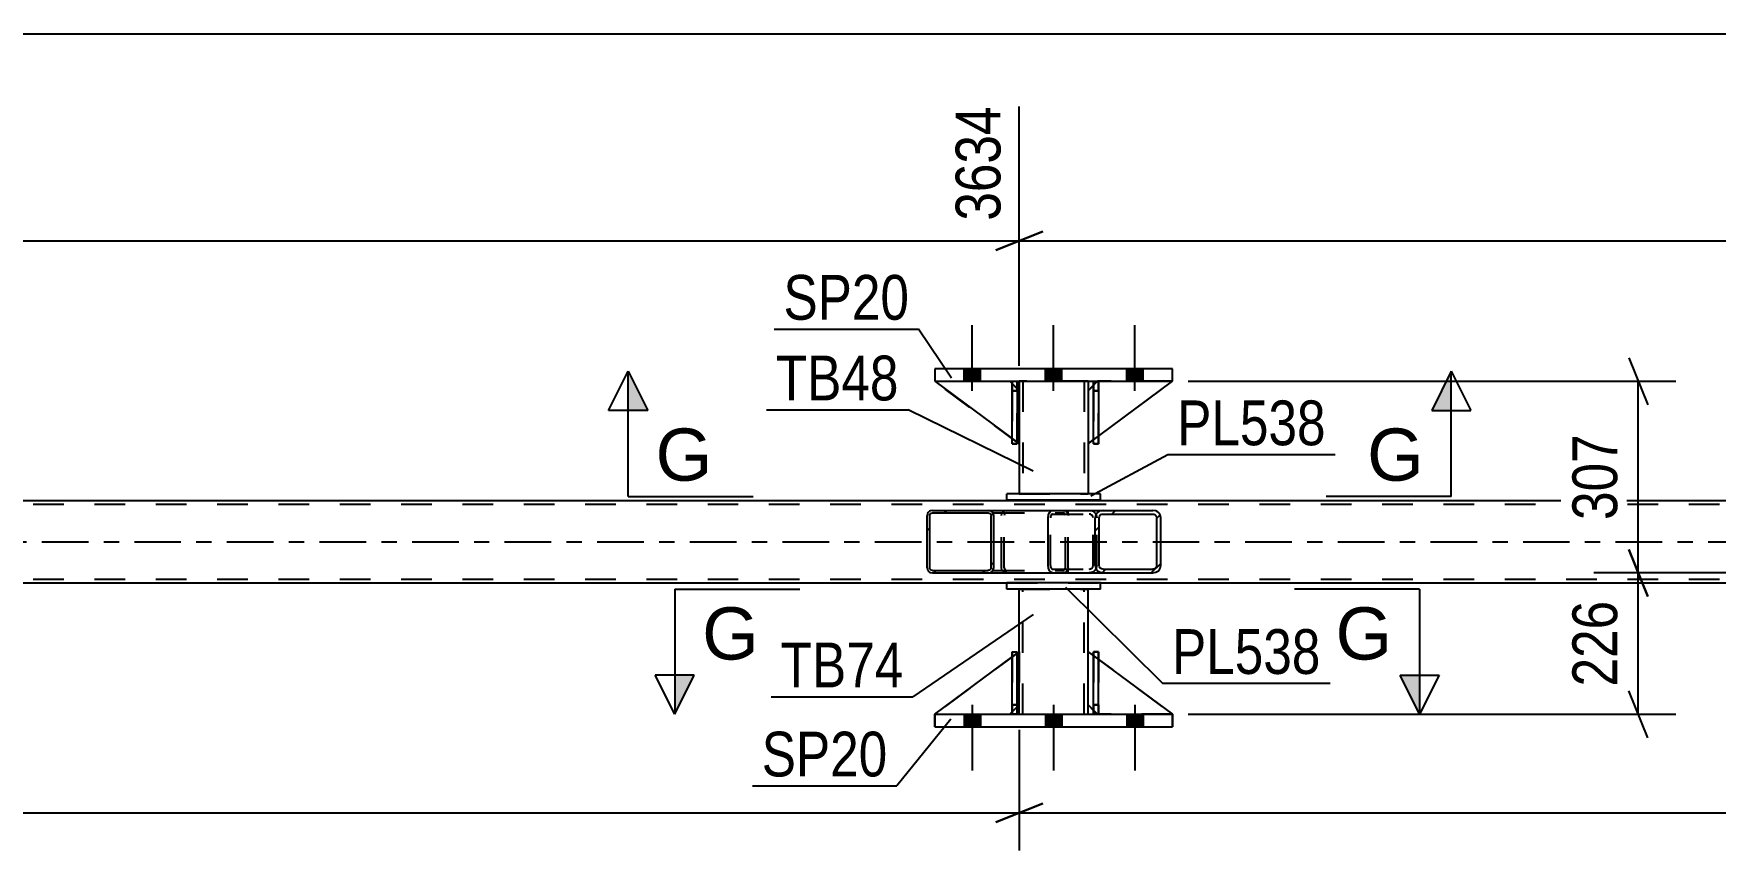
# Model space of a CAD drawing. Header units: millimetres. Extents: x -598 to 243, y -441 to 153.
# Drawn here: x -427.9 to -320.4, y -217.9 to -165.6 of the extents above; entities that cross this region are included whole.
import ezdxf

# ---------------------------------------------------------------- set-up
doc = ezdxf.new("R2010")
doc.units = ezdxf.units.MM
doc.linetypes.add('DXK_LINE_DOT2', pattern=[3.9198, 1.9599, -1.9599])
doc.linetypes.add('DXK_LINE_DOT3', pattern=[5.9187, 2.979, -0.9799, 0.9799, -0.9799])
doc.styles.add('Arial', font='ARIAL.TTF', dxfattribs={"height": 0.2})
doc.styles.add('Arial Narrow', font='ARIALN.TTF', dxfattribs={"height": 0.2})

# ---------------------------------------------------------------- blocks, each defined once
blk = doc.blocks.new('Part-318889849-4806 - 4537')
at = {"color": 7, "linetype": 'DXK_LINE_DOT2'}
for p, q in [((-359.86, -187.84), (-360.46, -188.44)), ((-360.46, -191.84), (-355.06, -187.84)), ((-355.06, -187.84), (-359.86, -187.84)), ((-360.46, -188.44), (-360.46, -191.84))]:
    blk.add_line(p, q, dxfattribs=at)
blk = doc.blocks.new('Bolt-318889849-4611 - 4537')
at = {"linetype": 'Continuous'}
for points in [[(-368.38, -187.84), (-367.34, -187.84), (-367.34, -187.04), (-368.38, -187.04)], [(-368.38, -187.84), (-367.34, -187.84), (-367.34, -187.04), (-368.38, -187.04)], [(-368.38, -187.84), (-367.34, -187.84), (-367.34, -187.04), (-368.38, -187.04)], [(-363.18, -187.84), (-362.14, -187.84), (-362.14, -187.04), (-363.18, -187.04)], [(-363.18, -187.84), (-362.14, -187.84), (-362.14, -187.04), (-363.18, -187.04)], [(-357.98, -187.84), (-356.94, -187.84), (-356.94, -187.04), (-357.98, -187.04)], [(-357.98, -187.84), (-356.94, -187.84), (-356.94, -187.04), (-357.98, -187.04)], [(-357.98, -187.84), (-356.94, -187.84), (-356.94, -187.04), (-357.98, -187.04)]]:
    blk.add_hatch(color=1, dxfattribs=at).paths.add_polyline_path(points)
at = {"color": 1, "linetype": 'Continuous'}
for p, q in [((-367.86, -188.44), (-367.86, -184.24)), ((-367.86, -188.44), (-367.86, -184.24)), ((-367.86, -188.44), (-367.86, -184.24)), ((-362.66, -188.44), (-362.66, -184.24)), ((-362.66, -188.44), (-362.66, -184.24)), ((-357.46, -188.44), (-357.46, -184.24)), ((-357.46, -188.44), (-357.46, -184.24)), ((-357.46, -188.44), (-357.46, -184.24)), ((-368.38, -187.84), (-368.38, -187.04)), ((-368.38, -187.84), (-368.38, -187.04)), ((-368.38, -187.84), (-368.38, -187.04)), ((-367.34, -187.84), (-367.34, -187.04)), ((-367.34, -187.84), (-367.34, -187.04)), ((-367.34, -187.84), (-367.34, -187.04)), ((-363.18, -187.84), (-363.18, -187.04)), ((-363.18, -187.84), (-363.18, -187.04)), ((-362.14, -187.84), (-362.14, -187.04)), ((-362.14, -187.84), (-362.14, -187.04)), ((-357.98, -187.84), (-357.98, -187.04)), ((-357.98, -187.84), (-357.98, -187.04)), ((-357.98, -187.84), (-357.98, -187.04)), ((-356.94, -187.84), (-356.94, -187.04)), ((-356.94, -187.84), (-356.94, -187.04)), ((-356.94, -187.84), (-356.94, -187.04))]:
    blk.add_line(p, q, dxfattribs=at)
blk = doc.blocks.new('Bolt-318889849-4610 - 4537')
at = {"linetype": 'Continuous'}
for points in [[(-367.34, -209.14), (-368.38, -209.14), (-368.38, -209.94), (-367.34, -209.94)], [(-367.34, -209.14), (-368.38, -209.14), (-368.38, -209.94), (-367.34, -209.94)], [(-367.34, -209.14), (-368.38, -209.14), (-368.38, -209.94), (-367.34, -209.94)], [(-362.14, -209.14), (-363.18, -209.14), (-363.18, -209.94), (-362.14, -209.94)], [(-362.14, -209.14), (-363.18, -209.14), (-363.18, -209.94), (-362.14, -209.94)], [(-356.94, -209.14), (-357.98, -209.14), (-357.98, -209.94), (-356.94, -209.94)], [(-356.94, -209.14), (-357.98, -209.14), (-357.98, -209.94), (-356.94, -209.94)], [(-356.94, -209.14), (-357.98, -209.14), (-357.98, -209.94), (-356.94, -209.94)]]:
    blk.add_hatch(color=1, dxfattribs=at).paths.add_polyline_path(points)
at = {"color": 1, "linetype": 'Continuous'}
for p, q in [((-367.86, -208.54), (-367.86, -212.74)), ((-367.86, -208.54), (-367.86, -212.74)), ((-367.86, -208.54), (-367.86, -212.74)), ((-362.66, -208.54), (-362.66, -212.74)), ((-362.66, -208.54), (-362.66, -212.74)), ((-357.46, -208.54), (-357.46, -212.74)), ((-357.46, -208.54), (-357.46, -212.74)), ((-357.46, -208.54), (-357.46, -212.74)), ((-368.38, -209.14), (-368.38, -209.94)), ((-368.38, -209.14), (-368.38, -209.94)), ((-368.38, -209.14), (-368.38, -209.94)), ((-367.34, -209.14), (-367.34, -209.94)), ((-367.34, -209.14), (-367.34, -209.94)), ((-367.34, -209.14), (-367.34, -209.94)), ((-363.18, -209.14), (-363.18, -209.94)), ((-363.18, -209.14), (-363.18, -209.94)), ((-362.14, -209.14), (-362.14, -209.94)), ((-362.14, -209.14), (-362.14, -209.94)), ((-357.98, -209.14), (-357.98, -209.94)), ((-357.98, -209.14), (-357.98, -209.94)), ((-357.98, -209.14), (-357.98, -209.94)), ((-356.94, -209.14), (-356.94, -209.94)), ((-356.94, -209.14), (-356.94, -209.94)), ((-356.94, -209.14), (-356.94, -209.94))]:
    blk.add_line(p, q, dxfattribs=at)
blk = doc.blocks.new('Part-318889849-4617 - 4537')
at = {"color": 2, "linetype": 'Continuous'}
for p, q in [((-510.21, -195.46), (157.07, -195.46)), ((-510.21, -200.74), (-365.66, -200.74)), ((-359.66, -200.74), (-110.45, -200.74))]:
    blk.add_line(p, q, dxfattribs=at)
at = {"color": 7, "linetype": 'DXK_LINE_DOT2'}
for p, q in [((-510.21, -195.7), (157.07, -195.7)), ((-510.21, -200.5), (157.07, -200.5)), ((-365.66, -200.74), (-359.66, -200.74))]:
    blk.add_line(p, q, dxfattribs=at)
at = {"color": 7, "linetype": 'DXK_LINE_DOT3'}
blk.add_line((-510.21, -198.1), (157.07, -198.1), dxfattribs=at)
blk = doc.blocks.new('Part-318889849-4782 - 4537')
at = {"color": 2, "linetype": 'Continuous'}
for p, q in [((-370.26, -209.14), (-370.26, -209.94)), ((-370.26, -209.14), (-355.06, -209.14)), ((-355.06, -209.94), (-355.06, -209.14)), ((-370.26, -209.94), (-355.06, -209.94))]:
    blk.add_line(p, q, dxfattribs=at)
at = {"color": 7, "linetype": 'DXK_LINE_DOT2'}
for p, q in [((-370.26, -209.94), (-370.26, -209.14)), ((-355.06, -209.14), (-355.06, -209.94))]:
    blk.add_line(p, q, dxfattribs=at)
blk = doc.blocks.new('Part-318889849-4787 - 4537')
at = {"color": 2, "linetype": 'Continuous'}
for p, q in [((-355.06, -187.04), (-370.26, -187.04)), ((-370.26, -187.04), (-370.26, -187.84)), ((-355.06, -187.84), (-355.06, -187.04)), ((-370.26, -187.84), (-355.06, -187.84))]:
    blk.add_line(p, q, dxfattribs=at)
at = {"color": 7, "linetype": 'DXK_LINE_DOT2'}
for p, q in [((-370.26, -187.04), (-370.26, -187.84)), ((-355.06, -187.84), (-355.06, -187.04))]:
    blk.add_line(p, q, dxfattribs=at)
blk = doc.blocks.new('Part-318889849-4788 - 4537')
at = {"color": 7, "linetype": 'DXK_LINE_DOT2'}
for p, q in [((-360.46, -208.54), (-360.46, -205.14)), ((-360.46, -205.14), (-355.06, -209.14)), ((-359.86, -209.14), (-360.46, -208.54)), ((-355.06, -209.14), (-359.86, -209.14))]:
    blk.add_line(p, q, dxfattribs=at)
blk = doc.blocks.new('Part-318889849-4789 - 4537')
at = {"color": 2, "linetype": 'Continuous'}
for p, q in [((-360.46, -208.54), (-360.46, -205.14)), ((-360.46, -205.14), (-360.11, -205.4)), ((-359.79, -205.64), (-355.06, -209.14)), ((-360.46, -208.54), (-360.11, -208.89))]:
    blk.add_line(p, q, dxfattribs=at)
at = {"color": 7, "linetype": 'DXK_LINE_DOT2'}
for p, q in [((-360.11, -205.4), (-359.79, -205.64)), ((-360.11, -208.89), (-359.86, -209.14)), ((-359.86, -209.14), (-355.06, -209.14)), ((-355.06, -209.14), (-355.06, -209.14)), ((-355.06, -209.14), (-355.06, -209.14))]:
    blk.add_line(p, q, dxfattribs=at)
blk = doc.blocks.new('Part-318889849-4790 - 4537')
at = {"color": 7, "linetype": 'DXK_LINE_DOT2'}
for p, q in [((-364.86, -205.14), (-370.26, -209.14)), ((-364.86, -208.54), (-364.86, -205.14)), ((-364.86, -205.14), (-364.86, -208.54)), ((-365.46, -209.14), (-364.86, -208.54)), ((-364.86, -208.54), (-365.46, -209.14)), ((-364.86, -208.54), (-364.86, -208.54)), ((-370.26, -209.14), (-365.46, -209.14))]:
    blk.add_line(p, q, dxfattribs=at)
blk = doc.blocks.new('Part-318889849-4791 - 4537')
at = {"color": 7, "linetype": 'DXK_LINE_DOT2'}
for p, q in [((-365.31, -205.47), (-364.99, -205.23)), ((-364.99, -205.23), (-364.99, -205.23)), ((-364.86, -208.54), (-364.86, -205.14)), ((-364.86, -208.54), (-365.46, -209.14)), ((-370.26, -209.14), (-365.46, -209.14)), ((-365.31, -208.98), (-364.99, -208.66))]:
    blk.add_line(p, q, dxfattribs=at)
at = {"color": 2, "linetype": 'Continuous'}
for p, q in [((-364.99, -205.23), (-364.86, -205.14)), ((-364.86, -208.54), (-364.86, -205.14)), ((-370.26, -209.14), (-365.31, -205.47)), ((-364.99, -208.66), (-364.86, -208.54)), ((-364.86, -208.54), (-364.86, -208.54)), ((-365.46, -209.14), (-365.31, -208.98))]:
    blk.add_line(p, q, dxfattribs=at)
blk = doc.blocks.new('Part-318889849-4792 - 4537')
at = {"color": 2, "linetype": 'Continuous'}
for p, q in [((-365.31, -209.14), (-365.31, -205.14)), ((-365.31, -205.14), (-364.99, -205.14)), ((-364.99, -209.14), (-364.99, -205.14)), ((-365.31, -209.14), (-365.31, -209.14)), ((-365.31, -209.14), (-364.99, -209.14))]:
    blk.add_line(p, q, dxfattribs=at)
at = {"color": 7, "linetype": 'DXK_LINE_DOT2'}
for p, q in [((-365.31, -205.14), (-365.31, -208.54)), ((-364.99, -208.54), (-364.99, -205.14)), ((-365.31, -208.54), (-365.31, -209.14)), ((-365.31, -208.54), (-364.99, -208.54)), ((-364.99, -209.14), (-364.99, -208.54))]:
    blk.add_line(p, q, dxfattribs=at)
blk = doc.blocks.new('Part-318889849-4793 - 4537')
at = {"color": 2, "linetype": 'Continuous'}
for p, q in [((-360.11, -209.14), (-360.11, -205.14)), ((-360.11, -205.14), (-359.79, -205.14)), ((-359.79, -209.14), (-359.79, -205.14)), ((-360.11, -209.14), (-360.11, -209.14)), ((-360.11, -209.14), (-359.79, -209.14))]:
    blk.add_line(p, q, dxfattribs=at)
at = {"color": 7, "linetype": 'DXK_LINE_DOT2'}
for p, q in [((-360.11, -205.14), (-360.11, -208.54)), ((-359.79, -208.54), (-359.79, -205.14)), ((-360.11, -208.54), (-360.11, -209.14)), ((-360.11, -208.54), (-359.79, -208.54)), ((-359.79, -209.14), (-359.79, -208.54))]:
    blk.add_line(p, q, dxfattribs=at)
blk = doc.blocks.new('Part-318889849-4794 - 4537')
at = {"color": 7, "linetype": 'DXK_LINE_DOT2'}
for p, q in [((-365.31, -205.14), (-364.99, -205.14)), ((-365.31, -208.54), (-365.31, -205.14)), ((-365.31, -205.14), (-365.31, -209.14)), ((-364.99, -205.14), (-364.99, -208.54)), ((-364.99, -209.14), (-364.99, -205.23)), ((-364.99, -208.54), (-365.31, -208.54)), ((-365.31, -209.14), (-365.31, -208.54)), ((-364.99, -208.54), (-364.99, -209.14)), ((-364.99, -209.14), (-365.31, -209.14)), ((-364.99, -209.14), (-364.99, -209.14))]:
    blk.add_line(p, q, dxfattribs=at)
blk = doc.blocks.new('Part-318889849-4795 - 4537')
at = {"color": 7, "linetype": 'DXK_LINE_DOT2'}
for p, q in [((-359.79, -205.14), (-360.11, -205.14)), ((-360.11, -208.54), (-360.11, -205.14)), ((-360.11, -205.14), (-360.11, -209.14)), ((-359.79, -205.14), (-359.79, -208.54)), ((-359.79, -209.14), (-359.79, -205.14)), ((-359.79, -208.54), (-360.11, -208.54)), ((-360.11, -209.14), (-360.11, -208.54)), ((-359.79, -208.54), (-359.79, -209.14)), ((-359.79, -209.14), (-360.11, -209.14)), ((-359.79, -209.14), (-359.79, -209.14))]:
    blk.add_line(p, q, dxfattribs=at)
blk = doc.blocks.new('Part-318889849-4800 - 4537')
at = {"color": 2, "linetype": 'Continuous'}
for p, q in [((-364.86, -205.14), (-364.86, -201.14)), ((-360.46, -205.14), (-360.46, -201.14)), ((-364.86, -209.14), (-364.86, -208.54)), ((-360.46, -209.14), (-360.46, -208.54))]:
    blk.add_line(p, q, dxfattribs=at)
at = {"color": 7, "linetype": 'DXK_LINE_DOT2'}
for p, q in [((-364.86, -201.14), (-360.46, -201.14)), ((-364.62, -209.14), (-364.62, -201.14)), ((-360.7, -209.14), (-360.7, -201.14)), ((-364.86, -208.54), (-364.86, -205.14)), ((-360.46, -208.54), (-360.46, -205.14)), ((-364.86, -209.14), (-360.46, -209.14))]:
    blk.add_line(p, q, dxfattribs=at)
blk = doc.blocks.new('Part-318889849-4805 - 4537')
at = {"color": 2, "linetype": 'Continuous'}
for p, q in [((-359.66, -200.74), (-365.66, -200.74)), ((-365.66, -201.14), (-365.66, -200.74)), ((-359.66, -201.14), (-359.66, -200.74)), ((-359.66, -201.14), (-365.66, -201.14))]:
    blk.add_line(p, q, dxfattribs=at)
blk = doc.blocks.new('Part-318889849-4807 - 4537')
at = {"color": 2, "linetype": 'Continuous'}
for p, q in [((-360.46, -188.44), (-360.11, -188.08)), ((-359.79, -191.34), (-355.06, -187.84)), ((-360.46, -188.44), (-360.46, -191.84)), ((-360.46, -191.84), (-360.11, -191.57))]:
    blk.add_line(p, q, dxfattribs=at)
at = {"color": 7, "linetype": 'DXK_LINE_DOT2'}
for p, q in [((-360.11, -188.08), (-359.86, -187.84)), ((-359.86, -187.84), (-355.06, -187.84)), ((-360.11, -191.57), (-359.79, -191.34))]:
    blk.add_line(p, q, dxfattribs=at)
blk = doc.blocks.new('Part-318889849-4808 - 4537')
at = {"color": 7, "linetype": 'DXK_LINE_DOT2'}
for p, q in [((-364.86, -191.84), (-370.26, -187.84)), ((-370.26, -187.84), (-365.46, -187.84)), ((-365.46, -187.84), (-364.86, -188.44)), ((-364.86, -188.44), (-365.46, -187.84)), ((-364.86, -188.44), (-364.86, -191.84)), ((-364.86, -188.44), (-364.86, -188.44)), ((-364.86, -188.44), (-364.86, -191.84))]:
    blk.add_line(p, q, dxfattribs=at)
blk = doc.blocks.new('Part-318889849-4809 - 4537')
at = {"color": 2, "linetype": 'Continuous'}
for p, q in [((-370.26, -187.84), (-365.31, -191.5)), ((-365.46, -187.84), (-365.31, -187.99)), ((-364.99, -188.31), (-364.86, -188.44)), ((-364.86, -188.44), (-364.86, -188.44)), ((-364.86, -188.44), (-364.86, -191.84)), ((-364.99, -191.74), (-364.86, -191.84)), ((-364.86, -191.84), (-364.86, -191.84))]:
    blk.add_line(p, q, dxfattribs=at)
at = {"color": 7, "linetype": 'DXK_LINE_DOT2'}
for p, q in [((-370.26, -187.84), (-365.46, -187.84)), ((-365.46, -187.84), (-364.86, -188.44)), ((-365.31, -187.99), (-364.99, -188.31)), ((-364.86, -188.44), (-364.86, -191.84)), ((-365.31, -191.5), (-364.99, -191.74))]:
    blk.add_line(p, q, dxfattribs=at)
blk = doc.blocks.new('Part-318889849-4810 - 4537')
at = {"color": 2, "linetype": 'Continuous'}
for p, q in [((-365.31, -187.84), (-364.99, -187.84)), ((-365.31, -191.84), (-365.31, -187.84)), ((-364.99, -187.84), (-364.99, -187.84)), ((-364.99, -187.84), (-364.99, -191.84)), ((-364.99, -191.84), (-365.31, -191.84))]:
    blk.add_line(p, q, dxfattribs=at)
at = {"color": 7, "linetype": 'DXK_LINE_DOT2'}
for p, q in [((-365.31, -188.44), (-365.31, -187.84)), ((-364.99, -188.44), (-364.99, -187.84)), ((-364.99, -187.84), (-364.99, -187.84)), ((-364.99, -188.44), (-365.31, -188.44)), ((-365.31, -188.44), (-365.31, -191.84)), ((-364.99, -191.84), (-364.99, -188.44))]:
    blk.add_line(p, q, dxfattribs=at)
blk = doc.blocks.new('Part-318889849-4811 - 4537')
at = {"color": 2, "linetype": 'Continuous'}
for p, q in [((-360.11, -187.84), (-359.79, -187.84)), ((-360.11, -191.84), (-360.11, -187.84)), ((-359.79, -187.84), (-359.79, -187.84)), ((-359.79, -187.84), (-359.79, -191.84)), ((-359.79, -191.84), (-360.11, -191.84))]:
    blk.add_line(p, q, dxfattribs=at)
at = {"color": 7, "linetype": 'DXK_LINE_DOT2'}
for p, q in [((-360.11, -188.44), (-360.11, -187.84)), ((-359.79, -188.44), (-359.79, -187.84)), ((-359.79, -187.84), (-359.79, -187.84)), ((-359.79, -188.44), (-360.11, -188.44)), ((-360.11, -188.44), (-360.11, -191.84)), ((-359.79, -191.84), (-359.79, -188.44))]:
    blk.add_line(p, q, dxfattribs=at)
blk = doc.blocks.new('Part-318889849-4812 - 4537')
at = {"color": 7, "linetype": 'DXK_LINE_DOT2'}
for p, q in [((-365.31, -188.44), (-365.31, -187.84)), ((-365.31, -187.84), (-365.31, -187.84)), ((-365.31, -187.84), (-365.31, -191.84)), ((-365.31, -187.84), (-364.99, -187.84)), ((-364.99, -188.44), (-364.99, -187.84)), ((-364.99, -191.84), (-364.99, -187.84)), ((-365.31, -191.84), (-365.31, -188.44)), ((-365.31, -188.44), (-364.99, -188.44)), ((-364.99, -188.44), (-364.99, -191.84)), ((-365.31, -191.84), (-364.99, -191.84))]:
    blk.add_line(p, q, dxfattribs=at)
blk = doc.blocks.new('Part-318889849-4813 - 4537')
at = {"color": 7, "linetype": 'DXK_LINE_DOT2'}
for p, q in [((-360.11, -188.44), (-360.11, -187.84)), ((-360.11, -187.84), (-360.11, -187.84)), ((-360.11, -187.84), (-360.11, -191.84)), ((-360.11, -187.84), (-359.79, -187.84)), ((-359.79, -188.44), (-359.79, -187.84)), ((-359.79, -191.84), (-359.79, -187.84)), ((-360.11, -191.84), (-360.11, -188.44)), ((-360.11, -188.44), (-359.79, -188.44)), ((-359.79, -188.44), (-359.79, -191.84)), ((-360.11, -191.84), (-359.79, -191.84))]:
    blk.add_line(p, q, dxfattribs=at)
blk = doc.blocks.new('Part-318889849-4818 - 4537')
at = {"color": 2, "linetype": 'Continuous'}
for p, q in [((-364.86, -187.84), (-364.86, -188.44)), ((-360.46, -187.84), (-360.46, -188.44)), ((-364.86, -191.84), (-364.86, -195.04)), ((-360.46, -191.84), (-360.46, -195.04))]:
    blk.add_line(p, q, dxfattribs=at)
at = {"color": 7, "linetype": 'DXK_LINE_DOT2'}
for p, q in [((-360.46, -187.84), (-364.86, -187.84)), ((-364.62, -187.84), (-364.62, -195.04)), ((-360.7, -187.84), (-360.7, -195.04)), ((-364.86, -188.44), (-364.86, -191.84)), ((-360.46, -188.44), (-360.46, -191.84)), ((-364.86, -195.04), (-360.46, -195.04))]:
    blk.add_line(p, q, dxfattribs=at)
blk = doc.blocks.new('Part-318889849-4823 - 4537')
at = {"color": 2, "linetype": 'Continuous'}
for p, q in [((-359.66, -195.04), (-365.66, -195.04)), ((-365.66, -195.44), (-365.66, -195.04)), ((-359.66, -195.44), (-365.66, -195.44)), ((-359.66, -195.44), (-359.66, -195.04))]:
    blk.add_line(p, q, dxfattribs=at)
blk = doc.blocks.new('Part-318889849-4837 - 4537')
at = {"linetype": 'Continuous'}
h = blk.add_hatch(dxfattribs=at)
h.set_pattern_fill('', scale=0.7, style=0, pattern_type=0)
h.set_pattern_definition([(45, (-355.8514, -196.392), (-1.57154, 1.57154), [])])
h.paths.add_polyline_path([(-355.81, -196.58), (-355.85, -196.39), (-355.96, -196.24), (-356.12, -196.13), (-356.32, -196.1), (-359.5, -196.1), (-359.69, -196.13), (-359.86, -196.24), (-359.96, -196.39), (-360, -196.58), (-360, -199.62), (-359.96, -199.8), (-359.86, -199.96), (-359.69, -200.06), (-359.5, -200.1), (-356.32, -200.1), (-356.12, -200.06), (-355.96, -199.96), (-355.85, -199.8), (-355.81, -199.62)])
h.paths.add_polyline_path([(-356.08, -199.71), (-356.14, -199.79), (-356.22, -199.84), (-356.32, -199.86), (-359.5, -199.86), (-359.6, -199.84), (-359.68, -199.79), (-359.73, -199.71), (-359.75, -199.62), (-359.75, -196.58), (-359.73, -196.48), (-359.68, -196.41), (-359.6, -196.35), (-359.5, -196.34), (-356.32, -196.34), (-356.22, -196.35), (-356.14, -196.41), (-356.08, -196.48), (-356.06, -196.58), (-356.06, -199.62)])
at = {"color": 2, "linetype": 'Continuous'}
for p, q in [((-363, -196.58), (-362.98, -196.39)), ((-363, -199.62), (-363, -196.58)), ((-362.98, -196.39), (-362.92, -196.24)), ((-362.92, -196.24), (-362.83, -196.13)), ((-362.83, -196.13), (-362.73, -196.1)), ((-362.73, -196.1), (-359.5, -196.1)), ((-359.96, -196.39), (-360, -196.58)), ((-360, -199.62), (-360, -196.58)), ((-359.75, -196.58), (-359.73, -196.48)), ((-359.75, -199.62), (-359.75, -196.58)), ((-359.73, -196.48), (-359.68, -196.41)), ((-359.5, -196.1), (-359.69, -196.13)), ((-359.68, -196.41), (-359.6, -196.35)), ((-359.6, -196.35), (-359.5, -196.34)), ((-359.5, -196.1), (-356.32, -196.1)), ((-359.5, -196.34), (-356.32, -196.34)), ((-356.12, -196.13), (-356.32, -196.1)), ((-356.32, -196.34), (-356.22, -196.35)), ((-356.22, -196.35), (-356.14, -196.41)), ((-356.14, -196.41), (-356.08, -196.48)), ((-356.08, -196.48), (-356.06, -196.58)), ((-356.06, -199.62), (-356.06, -196.58)), ((-355.81, -196.58), (-355.85, -196.39)), ((-355.81, -199.62), (-355.81, -196.58)), ((-362.98, -199.8), (-363, -199.62)), ((-362.92, -199.96), (-362.98, -199.8)), ((-362.83, -200.06), (-362.92, -199.96)), ((-360, -199.62), (-359.96, -199.8)), ((-359.73, -199.71), (-359.75, -199.62)), ((-359.68, -199.79), (-359.73, -199.71)), ((-359.6, -199.84), (-359.68, -199.79)), ((-359.5, -199.86), (-359.6, -199.84)), ((-359.5, -199.86), (-356.32, -199.86)), ((-356.22, -199.84), (-356.32, -199.86)), ((-356.14, -199.79), (-356.22, -199.84)), ((-356.08, -199.71), (-356.14, -199.79)), ((-356.06, -199.62), (-356.08, -199.71)), ((-355.85, -199.8), (-355.81, -199.62)), ((-362.73, -200.1), (-362.83, -200.06)), ((-362.73, -200.1), (-359.5, -200.1)), ((-359.69, -200.06), (-359.5, -200.1)), ((-359.5, -200.1), (-356.32, -200.1)), ((-356.32, -200.1), (-356.12, -200.06))]:
    blk.add_line(p, q, dxfattribs=at)
at = {"color": 7, "linetype": 'DXK_LINE_DOT2'}
for p, q in [((-362.85, -196.48), (-362.86, -196.58)), ((-362.86, -199.62), (-362.86, -196.58)), ((-362.82, -196.41), (-362.85, -196.48)), ((-362.78, -196.35), (-362.82, -196.41)), ((-362.73, -196.34), (-362.78, -196.35)), ((-362.73, -196.34), (-356.32, -196.34)), ((-361.73, -196.34), (-361.73, -196.1)), ((-360.39, -196.1), (-360.2, -196.13)), ((-360.3, -196.35), (-360.39, -196.34)), ((-360.21, -196.41), (-360.3, -196.35)), ((-360.16, -196.48), (-360.21, -196.41)), ((-360.14, -196.58), (-360.16, -196.48)), ((-360.14, -199.62), (-360.14, -196.58)), ((-359.93, -196.39), (-359.89, -196.58)), ((-359.89, -199.62), (-359.89, -196.58)), ((-359.5, -196.1), (-356.32, -196.1)), ((-362.86, -199.62), (-362.85, -199.71)), ((-362.85, -199.71), (-362.82, -199.79)), ((-362.82, -199.79), (-362.78, -199.84)), ((-362.78, -199.84), (-362.73, -199.86)), ((-362.73, -199.86), (-356.32, -199.86)), ((-361.73, -200.1), (-361.73, -199.86)), ((-360.39, -199.86), (-360.3, -199.84)), ((-360.3, -199.84), (-360.21, -199.79)), ((-360.21, -199.79), (-360.16, -199.71)), ((-360.16, -199.71), (-360.14, -199.62)), ((-359.89, -199.62), (-359.93, -199.8)), ((-360.2, -200.06), (-360.39, -200.1)), ((-359.5, -200.1), (-356.32, -200.1))]:
    blk.add_line(p, q, dxfattribs=at)
for centre, start, end in [((-360.38, -196.59), 23.8494, 68.8059), ((-360.38, -199.6), 291.1941, 336.1506)]:
    blk.add_arc(centre, 0.492, start, end, dxfattribs=at)
at = {"color": 2, "linetype": 'Continuous'}
for centre, start, end in [((-359.51, -196.59), 111.1941, 156.1506), ((-356.3, -196.59), 23.8494, 68.8059), ((-359.51, -199.6), 203.8494, 248.8059), ((-356.3, -199.6), 291.1941, 336.1506)]:
    blk.add_arc(centre, 0.492, start, end, dxfattribs=at)
blk = doc.blocks.new('Part-318889849-4843 - 4537')
at = {"linetype": 'Continuous'}
h = blk.add_hatch(dxfattribs=at)
h.set_pattern_fill('', scale=0.7, style=0, pattern_type=0)
h.set_pattern_definition([(45, (-366.5205, -196.2933), (-1.57154, 1.57154), [])])
h.paths.add_polyline_path([(-366.49, -196.42), (-366.52, -196.29), (-366.59, -196.19), (-366.7, -196.12), (-366.84, -196.1), (-370.41, -196.1), (-370.54, -196.12), (-370.65, -196.19), (-370.73, -196.29), (-370.75, -196.42), (-370.75, -199.78), (-370.73, -199.9), (-370.65, -200), (-370.54, -200.07), (-370.41, -200.1), (-366.84, -200.1), (-366.7, -200.07), (-366.59, -200), (-366.52, -199.9), (-366.49, -199.78)])
h.paths.add_polyline_path([(-366.68, -199.84), (-366.71, -199.89), (-366.77, -199.92), (-366.84, -199.94), (-370.41, -199.94), (-370.48, -199.92), (-370.53, -199.89), (-370.57, -199.84), (-370.58, -199.78), (-370.58, -196.42), (-370.57, -196.35), (-370.53, -196.3), (-370.48, -196.27), (-370.41, -196.26), (-366.84, -196.26), (-366.77, -196.27), (-366.71, -196.3), (-366.68, -196.35), (-366.66, -196.42), (-366.66, -199.78)])
at = {"color": 2, "linetype": 'Continuous'}
for p, q in [((-370.73, -196.29), (-370.75, -196.42)), ((-370.75, -199.78), (-370.75, -196.42)), ((-370.58, -196.42), (-370.57, -196.35)), ((-370.58, -199.78), (-370.58, -196.42)), ((-370.57, -196.35), (-370.53, -196.3)), ((-370.41, -196.1), (-370.54, -196.12)), ((-370.53, -196.3), (-370.48, -196.27)), ((-370.48, -196.27), (-370.41, -196.26)), ((-370.41, -196.1), (-366.84, -196.1)), ((-370.41, -196.26), (-366.84, -196.26)), ((-366.84, -196.1), (-362.73, -196.1)), ((-366.7, -196.12), (-366.84, -196.1)), ((-366.84, -196.26), (-366.77, -196.27)), ((-366.77, -196.27), (-366.71, -196.3)), ((-366.71, -196.3), (-366.68, -196.35)), ((-366.68, -196.35), (-366.66, -196.42)), ((-366.66, -199.78), (-366.66, -196.42)), ((-366.49, -196.42), (-366.52, -196.29)), ((-366.49, -199.78), (-366.49, -196.42)), ((-370.75, -199.78), (-370.73, -199.9)), ((-370.57, -199.84), (-370.58, -199.78)), ((-370.53, -199.89), (-370.57, -199.84)), ((-370.48, -199.92), (-370.53, -199.89)), ((-370.41, -199.94), (-370.48, -199.92)), ((-370.41, -199.94), (-366.84, -199.94)), ((-366.77, -199.92), (-366.84, -199.94)), ((-366.71, -199.89), (-366.77, -199.92)), ((-366.68, -199.84), (-366.71, -199.89)), ((-366.66, -199.78), (-366.68, -199.84)), ((-366.52, -199.9), (-366.49, -199.78)), ((-370.54, -200.07), (-370.41, -200.1)), ((-370.41, -200.1), (-366.84, -200.1)), ((-366.84, -200.1), (-366.7, -200.07)), ((-366.84, -200.1), (-362.73, -200.1))]:
    blk.add_line(p, q, dxfattribs=at)
at = {"color": 7, "linetype": 'DXK_LINE_DOT2'}
for p, q in [((-370.41, -196.1), (-366.84, -196.1)), ((-370.41, -196.26), (-362.07, -196.26)), ((-365.99, -196.42), (-365.97, -196.29)), ((-365.99, -199.78), (-365.99, -196.42)), ((-365.81, -196.35), (-365.82, -196.42)), ((-365.82, -199.78), (-365.82, -196.42)), ((-365.77, -196.3), (-365.81, -196.35)), ((-365.78, -196.12), (-365.65, -196.1)), ((-365.72, -196.27), (-365.77, -196.3)), ((-365.65, -196.26), (-365.72, -196.27)), ((-362.73, -196.1), (-362.07, -196.1)), ((-362.07, -196.1), (-361.94, -196.12)), ((-362.01, -196.27), (-362.07, -196.26)), ((-361.95, -196.3), (-362.01, -196.27)), ((-361.92, -196.35), (-361.95, -196.3)), ((-361.9, -196.42), (-361.92, -196.35)), ((-361.9, -199.78), (-361.9, -196.42)), ((-361.76, -196.29), (-361.74, -196.39)), ((-361.74, -196.39), (-361.73, -196.42)), ((-361.73, -199.78), (-361.73, -196.42)), ((-370.41, -199.94), (-362.07, -199.94)), ((-365.97, -199.9), (-365.99, -199.78)), ((-365.82, -199.78), (-365.81, -199.84)), ((-365.81, -199.84), (-365.77, -199.89)), ((-365.77, -199.89), (-365.76, -199.9)), ((-365.76, -199.9), (-365.72, -199.92)), ((-365.72, -199.92), (-365.65, -199.94)), ((-362.07, -199.94), (-362.01, -199.92)), ((-362.01, -199.92), (-361.95, -199.89)), ((-361.95, -199.89), (-361.92, -199.84)), ((-361.92, -199.84), (-361.9, -199.78)), ((-361.74, -199.8), (-361.76, -199.9)), ((-361.73, -199.78), (-361.74, -199.8)), ((-370.41, -200.1), (-366.84, -200.1)), ((-365.65, -200.1), (-365.78, -200.07)), ((-362.73, -200.1), (-362.07, -200.1)), ((-361.94, -200.07), (-362.07, -200.1))]:
    blk.add_line(p, q, dxfattribs=at)
at = {"color": 2, "linetype": 'Continuous'}
for centre, start, end in [((-370.42, -196.43), 110.7583, 155.68), ((-366.82, -196.43), 24.32, 69.2417), ((-370.42, -199.76), 204.32, 249.2417), ((-366.82, -199.76), 290.7583, 335.68)]:
    blk.add_arc(centre, 0.331, start, end, dxfattribs=at)
at = {"color": 7, "linetype": 'DXK_LINE_DOT2'}
for centre, start, end in [((-365.66, -196.43), 110.7583, 155.68), ((-362.06, -196.43), 24.32, 69.2417), ((-365.66, -199.76), 204.32, 249.2417), ((-362.06, -199.76), 290.7583, 335.68)]:
    blk.add_arc(centre, 0.331, start, end, dxfattribs=at)
blk = doc.blocks.new('StraightDimension-318889849-4916 - 4537')
at = {"color": 7, "linetype": 'Continuous'}
for p, q in [((-364.86, -186.84), (-364.86, -170.25)), ((-366.36, -179.46), (-363.36, -178.26)), ((-510.21, -178.86), (-364.86, -178.86))]:
    blk.add_line(p, q, dxfattribs=at)
at = {"color": 0, "linetype": 'Continuous'}
blk.add_wipeout([(-365.46, -169.65), (-369.66, -169.65), (-369.66, -178.16), (-365.46, -178.16)], dxfattribs=at)
at = {"color": 3, "linetype": 'Continuous', "style": 'Arial Narrow'}
blk.add_text('3634', height=2.863, rotation=90.0002, dxfattribs=at).set_placement((-366.06, -177.56))
blk = doc.blocks.new('StraightDimension-318889849-4950 - 4537')
at = {"color": 7, "linetype": 'Continuous'}
for p, q in [((-364.86, -210.14), (-364.86, -217.85)), ((-363.36, -214.85), (-366.36, -216.05)), ((-364.86, -215.45), (-109.65, -215.45))]:
    blk.add_line(p, q, dxfattribs=at)
blk = doc.blocks.new('StraightDimension-318889849-4921 - 4537')
at = {"color": 7, "linetype": 'Continuous'}
for p, q in [((-364.86, -186.84), (-364.86, -170.25)), ((-363.36, -178.26), (-366.36, -179.46)), ((-364.86, -178.86), (-109.65, -178.86))]:
    blk.add_line(p, q, dxfattribs=at)
blk = doc.blocks.new('StraightDimension-318889849-4956 - 4537')
at = {"color": 7, "linetype": 'Continuous'}
for p, q in [((-364.86, -210.14), (-364.86, -217.85)), ((-366.36, -216.05), (-363.36, -214.85)), ((-510.21, -215.45), (-364.86, -215.45))]:
    blk.add_line(p, q, dxfattribs=at)
blk = doc.blocks.new('StraightDimension-318889849-5004 - 4537')
at = {"color": 7, "linetype": 'Continuous'}
for p, q in [((-325.88, -198.6), (-324.68, -201.6)), ((-270.93, -200.1), (-328.13, -200.1)), ((-325.28, -209.14), (-325.28, -200.1)), ((-324.68, -210.64), (-325.88, -207.64)), ((-354.06, -209.14), (-322.88, -209.14))]:
    blk.add_line(p, q, dxfattribs=at)
at = {"color": 0}
blk.add_wipeout([(-326.03, -201.27), (-330.23, -201.27), (-330.23, -207.96), (-326.03, -207.96)], dxfattribs=at)
at = {"color": 3, "style": 'Arial Narrow'}
blk.add_text('226', height=2.863, rotation=90.0002, dxfattribs=at).set_placement((-326.63, -207.36))
blk = doc.blocks.new('StraightDimension-318889849-5032 - 4537')
at = {"color": 7, "linetype": 'Continuous'}
for p, q in [((-325.88, -186.34), (-324.68, -189.34)), ((-354.06, -187.84), (-322.88, -187.84)), ((-325.28, -200.1), (-325.28, -187.84)), ((-324.68, -201.6), (-325.88, -198.6)), ((-270.93, -200.1), (-328.13, -200.1))]:
    blk.add_line(p, q, dxfattribs=at)
at = {"color": 0}
blk.add_wipeout([(-326.03, -190.62), (-330.23, -190.62), (-330.23, -197.31), (-326.03, -197.31)], dxfattribs=at)
at = {"color": 3, "style": 'Arial Narrow'}
blk.add_text('307', height=2.863, rotation=90.0002, dxfattribs=at).set_placement((-326.63, -196.71))
blk = doc.blocks.new('StraightDimension-318889849-56250 - 4537')
at = {"color": 7, "linetype": 'Continuous'}
blk.add_line((-510.21, -165.6), (165.69, -165.6), dxfattribs=at)
blk = doc.blocks.new('Mark-318889849-4778 - 4537')
at = {"color": 30, "linetype": 'Continuous'}
for p in [(-369.23, -209.45), (-381.92, -213.72)]:
    blk.add_line(p, (-372.68, -213.72), dxfattribs=at)
at = {"color": 0}
blk.add_wipeout([(-373.28, -213.12), (-373.28, -210.12), (-381.32, -210.12), (-381.32, -213.12)], dxfattribs=at)
blk.add_wipeout([(-373.28, -213.12), (-373.28, -210.12), (-381.32, -210.12), (-381.32, -213.12)], dxfattribs=at)
at = {"color": 3, "style": 'Arial Narrow'}
blk.add_text('SP20', height=2.863, dxfattribs=at).set_placement((-381.32, -213.12))
blk = doc.blocks.new('Mark-318889849-4783 - 4537')
at = {"color": 30, "linetype": 'Continuous'}
for p in [(-380.53, -184.5), (-369.19, -187.64)]:
    blk.add_line(p, (-371.29, -184.5), dxfattribs=at)
at = {"color": 0}
blk.add_wipeout([(-371.89, -183.9), (-371.89, -180.9), (-379.93, -180.9), (-379.93, -183.9)], dxfattribs=at)
blk.add_wipeout([(-371.89, -183.9), (-371.89, -180.9), (-379.93, -180.9), (-379.93, -183.9)], dxfattribs=at)
at = {"color": 3, "style": 'Arial Narrow'}
blk.add_text('SP20', height=2.863, dxfattribs=at).set_placement((-379.93, -183.9))
blk = doc.blocks.new('Mark-318889849-4796 - 4537')
at = {"color": 30, "linetype": 'Continuous'}
for p in [(-363.97, -202.75), (-380.71, -208.02)]:
    blk.add_line(p, (-371.65, -208.02), dxfattribs=at)
at = {"color": 0}
blk.add_wipeout([(-372.25, -207.42), (-372.25, -204.42), (-380.11, -204.42), (-380.11, -207.42)], dxfattribs=at)
blk.add_wipeout([(-372.25, -207.42), (-372.25, -204.42), (-380.11, -204.42), (-380.11, -207.42)], dxfattribs=at)
at = {"color": 3, "style": 'Arial Narrow'}
blk.add_text('TB74', height=2.863, dxfattribs=at).set_placement((-380.11, -207.42))
blk = doc.blocks.new('Mark-318889849-4801 - 4537')
at = {"color": 30, "linetype": 'Continuous'}
for p, q in [((-361.9, -201.02), (-355.69, -207.16)), ((-355.69, -207.16), (-344.98, -207.16))]:
    blk.add_line(p, q, dxfattribs=at)
at = {"color": 0}
blk.add_wipeout([(-345.58, -206.56), (-345.58, -203.56), (-355.09, -203.56), (-355.09, -206.56)], dxfattribs=at)
blk.add_wipeout([(-345.58, -206.56), (-345.58, -203.56), (-355.09, -203.56), (-355.09, -206.56)], dxfattribs=at)
at = {"color": 3, "style": 'Arial Narrow'}
blk.add_text('PL538', height=2.863, dxfattribs=at).set_placement((-355.09, -206.56))
blk = doc.blocks.new('Mark-318889849-4814 - 4537')
at = {"color": 30, "linetype": 'Continuous'}
for p in [(-381.02, -189.66), (-363.97, -193.58)]:
    blk.add_line(p, (-371.96, -189.66), dxfattribs=at)
at = {"color": 0}
blk.add_wipeout([(-372.56, -189.06), (-372.56, -186.06), (-380.42, -186.06), (-380.42, -189.06)], dxfattribs=at)
blk.add_wipeout([(-372.56, -189.06), (-372.56, -186.06), (-380.42, -186.06), (-380.42, -189.06)], dxfattribs=at)
at = {"color": 3, "style": 'Arial Narrow'}
blk.add_text('TB48', height=2.863, dxfattribs=at).set_placement((-380.42, -189.06))
blk = doc.blocks.new('Mark-318889849-4819 - 4537')
at = {"color": 30, "linetype": 'Continuous'}
for p, q in [((-360.28, -195.17), (-355.36, -192.53)), ((-355.36, -192.53), (-344.66, -192.53))]:
    blk.add_line(p, q, dxfattribs=at)
at = {"color": 0}
blk.add_wipeout([(-345.26, -191.93), (-345.26, -188.93), (-354.76, -188.93), (-354.76, -191.93)], dxfattribs=at)
blk.add_wipeout([(-345.26, -191.93), (-345.26, -188.93), (-354.76, -188.93), (-354.76, -191.93)], dxfattribs=at)
at = {"color": 3, "style": 'Arial Narrow'}
blk.add_text('PL538', height=2.863, dxfattribs=at).set_placement((-354.76, -191.93))
blk = doc.blocks.new('SectionMark-318889849-5068 - 4537')
at = {"linetype": 'Continuous'}
for points in [[(-388.61, -189.7), (-389.86, -189.7), (-389.86, -187.2)], [(-337.24, -189.7), (-338.49, -189.7), (-337.24, -187.2)]]:
    blk.add_hatch(color=6, dxfattribs=at).paths.add_polyline_path(points)
at = {"color": 6, "linetype": 'Continuous'}
for p, q in [((-391.11, -189.7), (-389.86, -187.2)), ((-389.86, -195.2), (-389.86, -187.2)), ((-389.86, -187.2), (-388.61, -189.7)), ((-337.24, -187.2), (-338.49, -189.7)), ((-337.24, -195.2), (-337.24, -187.2)), ((-337.24, -187.2), (-335.99, -189.7)), ((-388.61, -189.7), (-391.11, -189.7)), ((-338.49, -189.7), (-335.99, -189.7)), ((-389.86, -195.2), (-381.86, -195.2)), ((-337.24, -195.2), (-345.24, -195.2))]:
    blk.add_line(p, q, dxfattribs=at)
at = {"color": 0, "linetype": 'Continuous'}
for points in [[(-384.48, -194.2), (-384.48, -190.7), (-388.11, -190.7), (-388.11, -194.2)], [(-338.99, -194.2), (-338.99, -190.7), (-342.62, -190.7), (-342.62, -194.2)]]:
    blk.add_wipeout(points, dxfattribs=at)
at = {"color": 3, "linetype": 'Continuous', "style": 'Arial'}
for p in [(-388.11, -194.2), (-342.62, -194.2)]:
    blk.add_text('G', height=3.34, dxfattribs=at).set_placement(p)
blk = doc.blocks.new('SectionMark-318889849-5070 - 4537')
at = {"linetype": 'Continuous'}
for points in [[(-386.88, -206.64), (-385.63, -206.64), (-386.88, -209.14)], [(-340.51, -206.64), (-339.26, -206.64), (-339.26, -209.14)]]:
    blk.add_hatch(color=6, dxfattribs=at).paths.add_polyline_path(points)
at = {"color": 6, "linetype": 'Continuous'}
for p, q in [((-386.88, -201.14), (-378.88, -201.14)), ((-386.88, -201.14), (-386.88, -209.14)), ((-339.26, -201.14), (-347.26, -201.14)), ((-339.26, -201.14), (-339.26, -209.14)), ((-386.88, -209.14), (-388.13, -206.64)), ((-385.63, -206.64), (-388.13, -206.64)), ((-386.88, -209.14), (-385.63, -206.64)), ((-340.51, -206.64), (-338.01, -206.64)), ((-339.26, -209.14), (-340.51, -206.64)), ((-338.01, -206.64), (-339.26, -209.14))]:
    blk.add_line(p, q, dxfattribs=at)
at = {"color": 0, "linetype": 'Continuous'}
for points in [[(-381.5, -205.64), (-381.5, -202.14), (-385.13, -202.14), (-385.13, -205.64)], [(-341.01, -205.64), (-341.01, -202.14), (-344.64, -202.14), (-344.64, -205.64)]]:
    blk.add_wipeout(points, dxfattribs=at)
at = {"color": 3, "linetype": 'Continuous', "style": 'Arial'}
for p in [(-385.13, -205.64), (-344.64, -205.64)]:
    blk.add_text('G', height=3.34, dxfattribs=at).set_placement(p)

msp = doc.modelspace()

# ---------------------------------------------------------------- block references
for name in ['Bolt-318889849-4611 - 4537', 'Part-318889849-4787 - 4537', 'Part-318889849-4808 - 4537', 'Part-318889849-4809 - 4537', 'Part-318889849-4810 - 4537', 'Part-318889849-4812 - 4537', 'Part-318889849-4818 - 4537', 'Part-318889849-4806 - 4537', 'Part-318889849-4807 - 4537', 'Part-318889849-4811 - 4537', 'Part-318889849-4813 - 4537', 'Part-318889849-4617 - 4537', 'Part-318889849-4823 - 4537', 'Part-318889849-4843 - 4537', 'Part-318889849-4837 - 4537', 'Part-318889849-4805 - 4537', 'Part-318889849-4800 - 4537', 'Part-318889849-4790 - 4537', 'Part-318889849-4791 - 4537', 'Part-318889849-4792 - 4537', 'Part-318889849-4794 - 4537', 'Part-318889849-4788 - 4537', 'Part-318889849-4789 - 4537', 'Part-318889849-4793 - 4537', 'Part-318889849-4795 - 4537', 'Bolt-318889849-4610 - 4537', 'Part-318889849-4782 - 4537']:
    msp.add_blockref(name, (0, 0))

# ---------------------------------------------------------------- next in the draw order: block references
for name in ['StraightDimension-318889849-4916 - 4537', 'StraightDimension-318889849-4950 - 4537']:
    msp.add_blockref(name, (0, 0))

# ---------------------------------------------------------------- next in the draw order: block references
for name in ['StraightDimension-318889849-4921 - 4537', 'StraightDimension-318889849-5004 - 4537', 'StraightDimension-318889849-4956 - 4537']:
    msp.add_blockref(name, (0, 0))

# ---------------------------------------------------------------- next in the draw order: block references
for name in ['StraightDimension-318889849-5032 - 4537', 'Mark-318889849-4796 - 4537', 'Mark-318889849-4778 - 4537']:
    msp.add_blockref(name, (0, 0))

# ---------------------------------------------------------------- next in the draw order: block references
for name in ['StraightDimension-318889849-56250 - 4537', 'Mark-318889849-4801 - 4537']:
    msp.add_blockref(name, (0, 0))

# ---------------------------------------------------------------- next in the draw order: block references
for name in ['Mark-318889849-4783 - 4537', 'Mark-318889849-4819 - 4537', 'SectionMark-318889849-5070 - 4537']:
    msp.add_blockref(name, (0, 0))

# ---------------------------------------------------------------- next in the draw order: block references
msp.add_blockref('Mark-318889849-4814 - 4537', (0, 0))

# ---------------------------------------------------------------- next in the draw order: block references
msp.add_blockref('SectionMark-318889849-5068 - 4537', (0, 0))

doc.saveas('drawing.dxf')
